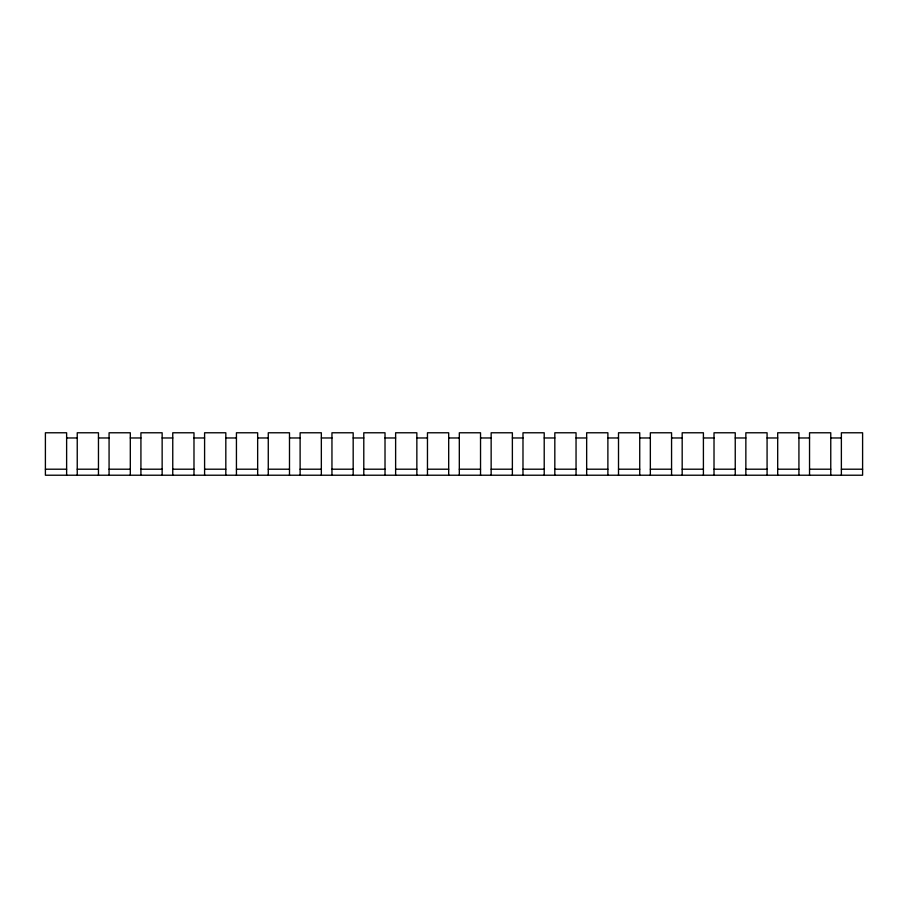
<?xml version="1.0" encoding="UTF-8"?>
<svg xmlns="http://www.w3.org/2000/svg" width="908" height="908" viewBox="0 0 908 908"><rect width="100%" height="100%" fill="white"/><g stroke="black" fill="none" stroke-linecap="round" stroke-linejoin="round"><path stroke-width="1.36" d="M66.624 437.974L77.237 437.974M98.461 437.974L109.073 437.974M130.309 437.974L140.922 437.974M162.146 437.974L172.758 437.974M193.983 437.974L204.595 437.974M225.82 437.974L236.432 437.974M257.656 437.974L268.269 437.974M289.493 437.974L300.117 437.974M321.341 437.974L331.953 437.974M353.178 437.974L363.79 437.974M385.015 437.974L395.627 437.974M416.851 437.974L427.464 437.974M448.688 437.974L459.312 437.974M480.536 437.974L491.149 437.974M512.373 437.974L522.985 437.974M544.21 437.974L554.822 437.974M576.047 437.974L586.659 437.974M607.883 437.974L618.507 437.974M639.731 437.974L650.344 437.974M671.568 437.974L682.18 437.974M703.405 437.974L714.017 437.974M735.242 437.974L745.854 437.974M767.078 437.974L777.691 437.974M798.927 437.974L809.539 437.974M830.763 437.974L841.375 437.974M45.4 469.209L66.624 469.209M77.237 469.209L98.461 469.209M109.073 469.209L130.309 469.209M140.922 469.209L162.146 469.209M172.758 469.209L193.983 469.209M204.595 469.209L225.82 469.209M236.432 469.209L257.656 469.209M268.269 469.209L289.493 469.209M300.117 469.209L321.341 469.209M331.953 469.209L353.178 469.209M363.79 469.209L385.015 469.209M395.627 469.209L416.851 469.209M427.464 469.209L448.688 469.209M459.312 469.209L480.536 469.209M491.149 469.209L512.373 469.209M522.985 469.209L544.21 469.209M554.822 469.209L576.047 469.209M586.659 469.209L607.883 469.209M618.507 469.209L639.731 469.209M650.344 469.209L671.568 469.209M682.18 469.209L703.405 469.209M714.017 469.209L735.242 469.209M745.854 469.209L767.078 469.209M777.691 469.209L798.927 469.209M809.539 469.209L830.763 469.209M841.375 469.209L862.6 469.209M841.375 475.224L841.375 432.776L862.6 432.776L862.6 475.224L45.4 475.224L45.4 432.776L66.624 432.776L66.624 475.224M830.763 475.224L830.763 432.776L809.539 432.776L809.539 475.224M798.927 475.224L798.927 432.776L777.691 432.776L777.691 475.224M767.078 475.224L767.078 432.776L745.854 432.776L745.854 475.224M735.242 475.224L735.242 432.776L714.017 432.776L714.017 475.224M703.405 475.224L703.405 432.776L682.18 432.776L682.18 475.224M671.568 475.224L671.568 432.776L650.344 432.776L650.344 475.224M639.731 475.224L639.731 432.776L618.507 432.776L618.507 475.224M607.883 475.224L607.883 432.776L586.659 432.776L586.659 475.224M576.047 475.224L576.047 432.776L554.822 432.776L554.822 475.224M544.21 475.224L544.21 432.776L522.985 432.776L522.985 475.224M512.373 475.224L512.373 432.776L491.149 432.776L491.149 475.224M480.536 475.224L480.536 432.776L459.312 432.776L459.312 475.224M448.688 475.224L448.688 432.776L427.464 432.776L427.464 475.224M416.851 475.224L416.851 432.776L395.627 432.776L395.627 475.224M385.015 475.224L385.015 432.776L363.79 432.776L363.79 475.224M353.178 475.224L353.178 432.776L331.953 432.776L331.953 475.224M321.341 475.224L321.341 432.776L300.117 432.776L300.117 475.224M289.493 475.224L289.493 432.776L268.269 432.776L268.269 475.224M257.656 475.224L257.656 432.776L236.432 432.776L236.432 475.224M225.82 475.224L225.82 432.776L204.595 432.776L204.595 475.224M193.983 475.224L193.983 432.776L172.758 432.776L172.758 475.224M162.146 475.224L162.146 432.776L140.922 432.776L140.922 475.224M130.309 475.224L130.309 432.776L109.073 432.776L109.073 475.224M98.461 475.224L98.461 432.776L77.237 432.776L77.237 475.224"/></g></svg>
